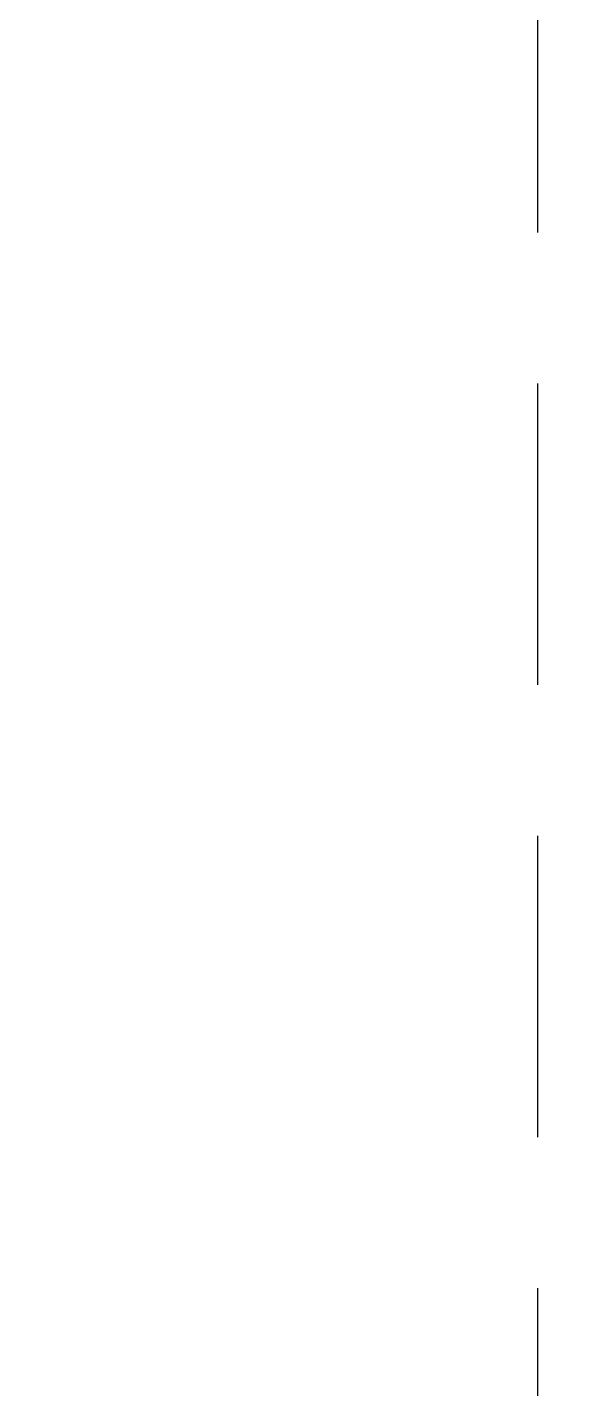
# Model space of a CAD drawing. Header units: millimetres. Extents: x 104198 to 1296755, y -81101 to 81453.
# Drawn here: x 635259.2 to 635397.1, y -26157.3 to -25818.7 of the extents above; entities that cross this region are included whole.
import ezdxf

# ---------------------------------------------------------------- set-up
doc = ezdxf.new("R2010")
doc.units = ezdxf.units.MM
doc.linetypes.add('HIDDEN2', pattern=[0.1875, 0.125, -0.0625])
doc.layers.add('0家具', color=51, linetype='Continuous')
doc.styles.add('黑体', font='simhei.ttf', dxfattribs={"width": 0.7})
doc.dimstyles.new('立面标注', dxfattribs={"dimtxt": 100, "dimasz": 35, "dimexe": 20, "dimexo": 100, "dimtad": 1, "dimdec": 0, "dimtxsty": '黑体', "dimblk": 'ARCHTICK', "dimcen": 80, "dimdle": 20, "dimclrd": 251, "dimclre": 251, "dimclrt": 256, "dimadec": 0, "dimazin": 0, "dimtfac": 1, "dimtdec": 0, "dimtix": 1, "dimtmove": 2, "dimatfit": 3, "dimldrblk": 'DOT', "dimfxl": 200, "dimfxlon": 1, "dimarcsym": 0})

# ---------------------------------------------------------------- blocks, each defined once
blk = doc.blocks.new('ghfdhrhr')
at = {"color": 250, "linetype": 'HIDDEN2', "ltscale": 600}
blk.add_line((635386.06, -32184.52, 0), (635386.06, -32719.76, 0), dxfattribs=at)
blk = doc.blocks.new('_ArchTick')
at = {"color": 2, "linetype": 'ByBlock', "const_width": 0.4}
blk.add_lwpolyline([(-0.5, -0.5), (0.5, 0.5)], dxfattribs=at)
blk = doc.blocks.new('_Dot')
at = {"color": 2, "linetype": 'ByBlock', "lineweight": -2}
blk.add_line((-0.5, 0), (-1, 0), dxfattribs=at)
at = {"color": 2, "linetype": 'ByBlock', "const_width": 0.5}
blk.add_lwpolyline([(-0.25, 0, 1), (0.25, 0, 1)], format="xyb", close=True, dxfattribs=at)

msp = doc.modelspace()

# ---------------------------------------------------------------- block references
at = {"color": 2}
msp.add_blockref('ghfdhrhr', (0, 6502.26), dxfattribs=at)

# ---------------------------------------------------------------- leaders
at = {"layer": '0家具', "color": 51}
msp.add_leader([(634753.43, -26511.4), (634753.43, -23491.59), (635863.64, -23491.59)], dimstyle='立面标注', dxfattribs=at)

doc.saveas('drawing.dxf')
